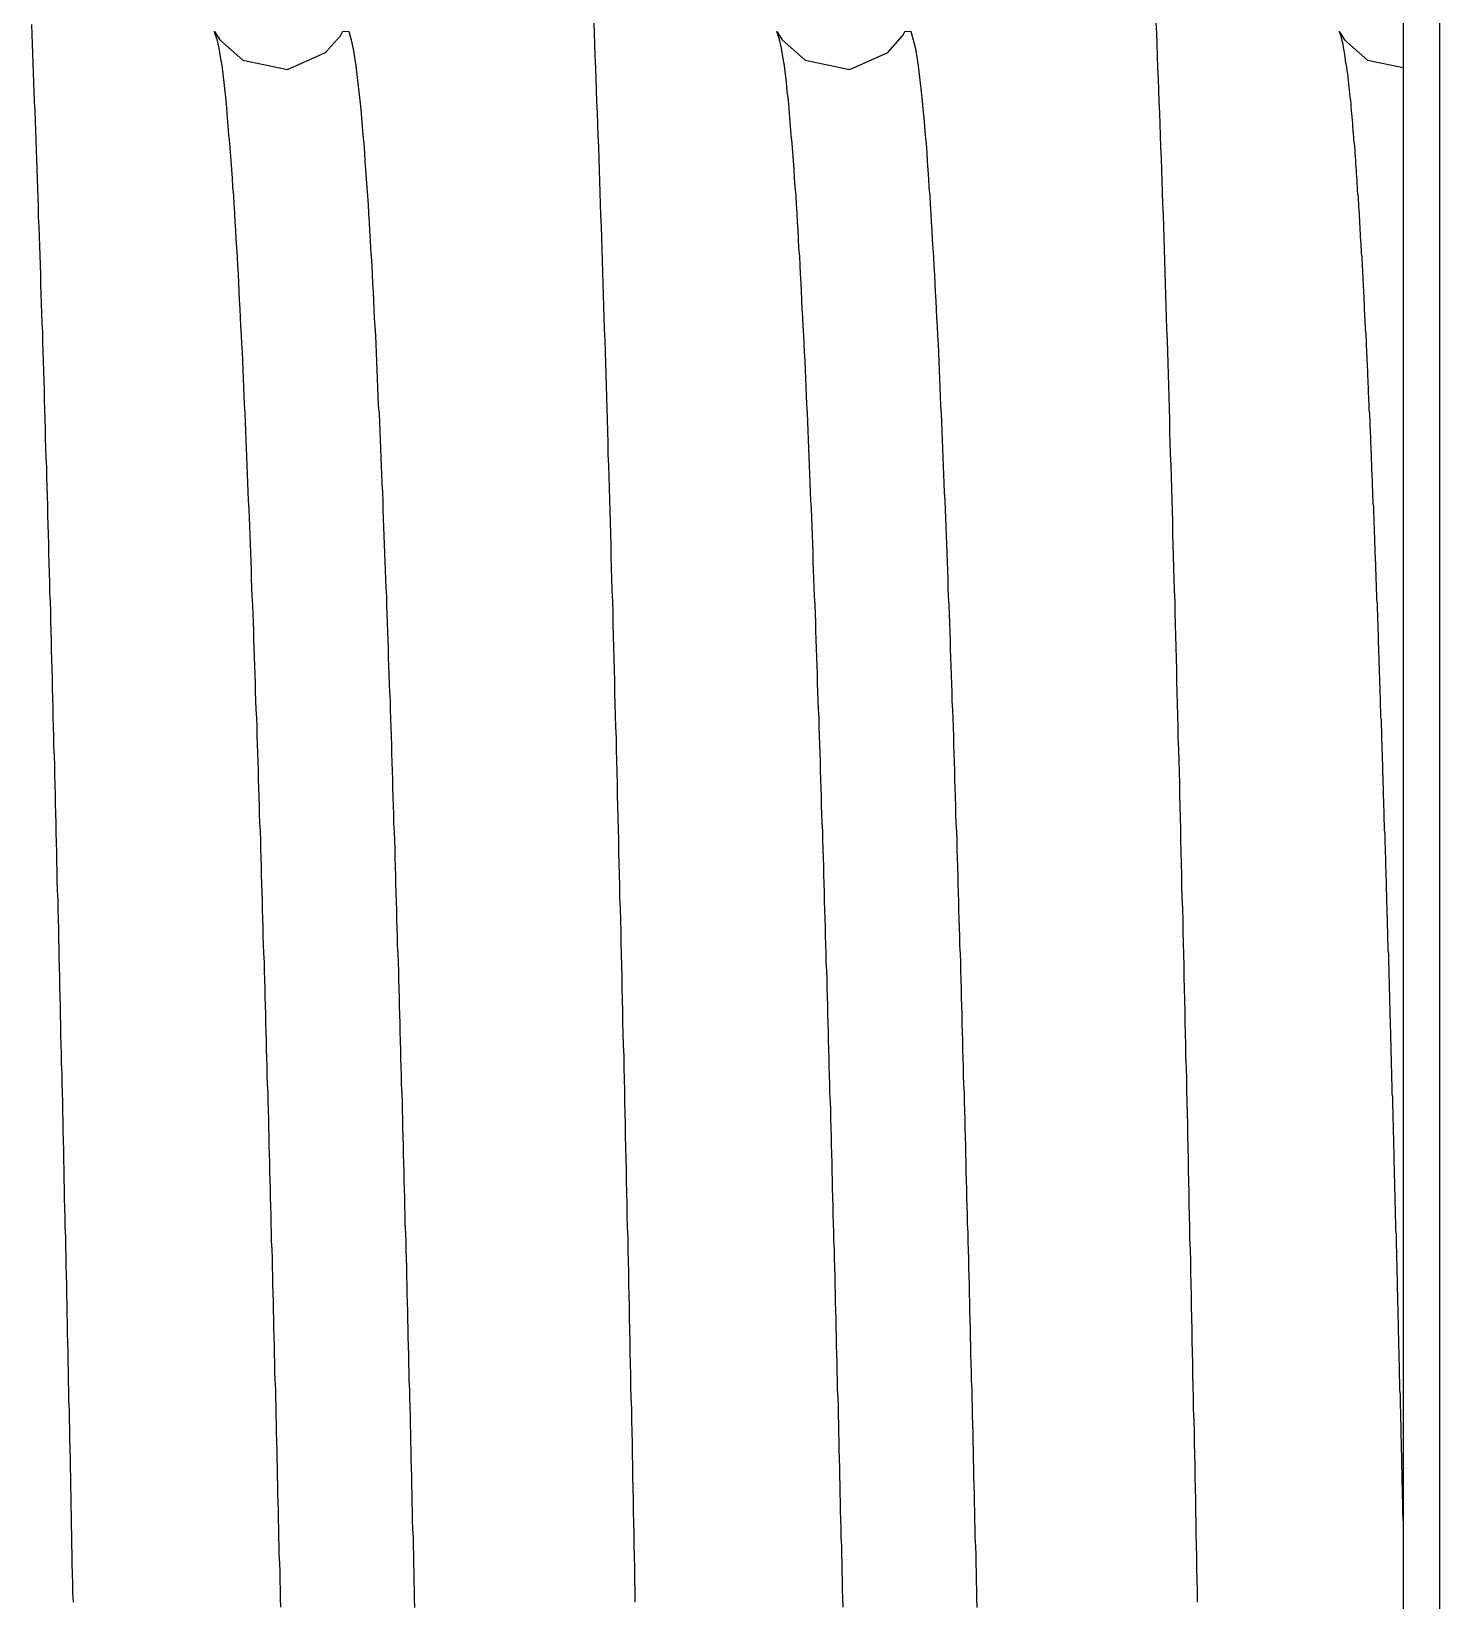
# Model space of a CAD drawing. Header units: millimetres. Extents: x 0 to 3800, y -67 to 2530.
# Drawn here: x 2303.115 to 2306.972, y 1488.077 to 1492.374 of the extents above; entities that cross this region are included whole.
import ezdxf

# ---------------------------------------------------------------- set-up
doc = ezdxf.new("R2010")
doc.units = ezdxf.units.MM
doc.layers.add('내부선 및 부속', color=4, linetype='Continuous')

msp = doc.modelspace()

# ---------------------------------------------------------------- linework, layer by layer
at = {"layer": '내부선 및 부속', "linetype": 'Continuous'}
for p, q in [((2306.9716, 1495.7004), (2306.9716, 1458.5582)), ((2306.8719, 1495.4735), (2306.8719, 1458.7851))]:
    msp.add_line(p, q, dxfattribs=at)
at = {"layer": '내부선 및 부속', "linetype": 'Continuous', "flags": 128}
for points in [[(2304.6551, 1492.3993), (2304.6561, 1492.3683), (2304.6571, 1492.3373), (2304.6581, 1492.3063), (2304.6601, 1492.2743), (2304.6611, 1492.2433), (2304.6621, 1492.2123), (2304.6631, 1492.1813), (2304.6641, 1492.1503), (2304.6651, 1492.1193), (2304.6661, 1492.0883), (2304.6681, 1492.0573), (2304.6691, 1492.0253), (2304.6701, 1491.9943), (2304.6711, 1491.9633), (2304.6721, 1491.9323), (2304.6731, 1491.9013), (2304.6741, 1491.8703), (2304.6751, 1491.8393), (2304.6761, 1491.8083), (2304.6771, 1491.7773), (2304.6781, 1491.7453), (2304.6791, 1491.7143), (2304.6801, 1491.6833), (2304.6811, 1491.6523), (2304.6821, 1491.6213), (2304.6831, 1491.5903), (2304.6841, 1491.5593), (2304.6851, 1491.5283), (2304.6861, 1491.4963), (2304.6871, 1491.4653), (2304.6881, 1491.4343), (2304.6891, 1491.4033), (2304.6901, 1491.3723), (2304.6911, 1491.3413), (2304.6921, 1491.3103), (2304.6931, 1491.2793), (2304.6941, 1491.2473), (2304.6941, 1491.2163), (2304.6951, 1491.1853), (2304.6961, 1491.1543), (2304.6971, 1491.1233), (2304.6981, 1491.0923), (2304.6991, 1491.0613), (2304.7001, 1491.0303), (2304.7011, 1490.9983), (2304.7021, 1490.9673), (2304.7021, 1490.9363), (2304.7031, 1490.9053), (2304.7041, 1490.8743), (2304.7051, 1490.8433), (2304.7061, 1490.8123), (2304.7071, 1490.7813), (2304.7071, 1490.7493), (2304.7081, 1490.7183), (2304.7091, 1490.6873), (2304.7101, 1490.6563), (2304.7111, 1490.6253), (2304.7121, 1490.5943), (2304.7121, 1490.5633), (2304.7131, 1490.5323), (2304.7141, 1490.5003), (2304.7151, 1490.4693), (2304.7161, 1490.4383), (2304.7161, 1490.4383), (2304.7161, 1490.4073), (2304.7171, 1490.3763), (2304.7181, 1490.3453), (2304.7191, 1490.3143), (2304.7191, 1490.2833), (2304.7201, 1490.2513), (2304.7211, 1490.2203), (2304.7221, 1490.1893), (2304.7231, 1490.1583), (2304.7231, 1490.1273), (2304.7241, 1490.0963), (2304.7251, 1490.0653), (2304.7261, 1490.0343), (2304.7261, 1490.0023), (2304.7271, 1489.9713), (2304.7281, 1489.9403), (2304.7291, 1489.9093), (2304.7291, 1489.8783), (2304.7301, 1489.8473), (2304.7311, 1489.8163), (2304.7321, 1489.7843), (2304.7321, 1489.7533), (2304.7331, 1489.7223), (2304.7341, 1489.6913), (2304.7341, 1489.6603), (2304.7351, 1489.6293), (2304.7361, 1489.5983), (2304.7371, 1489.5673), (2304.7371, 1489.5353), (2304.7381, 1489.5043), (2304.7391, 1489.4733), (2304.7391, 1489.4423), (2304.7401, 1489.4113), (2304.7411, 1489.3803), (2304.7411, 1489.3493), (2304.7421, 1489.3183), (2304.7431, 1489.2863), (2304.7441, 1489.2553), (2304.7441, 1489.2243), (2304.7451, 1489.1933), (2304.7461, 1489.1623), (2304.7461, 1489.1313), (2304.7471, 1489.1003), (2304.7481, 1489.0693), (2304.7481, 1489.0373), (2304.7491, 1489.0063), (2304.7501, 1488.9753), (2304.7501, 1488.9443), (2304.7511, 1488.9133), (2304.7521, 1488.8823), (2304.7521, 1488.8513), (2304.7531, 1488.8193), (2304.7541, 1488.7883), (2304.7541, 1488.7573), (2304.7551, 1488.7263), (2304.7561, 1488.6953), (2304.7561, 1488.6643), (2304.7571, 1488.6333), (2304.7581, 1488.6023), (2304.7581, 1488.5703), (2304.7591, 1488.5393), (2304.7601, 1488.5083), (2304.7601, 1488.4773), (2304.7611, 1488.4463), (2304.7611, 1488.4153), (2304.7621, 1488.3843), (2304.7631, 1488.3533), (2304.7631, 1488.3213), (2304.7641, 1488.2903), (2304.7651, 1488.2593), (2304.7651, 1488.2283), (2304.7661, 1488.1973), (2304.7671, 1488.1663), (2304.7671, 1488.1353), (2304.7681, 1488.1033), (2304.7681, 1488.0723)], [(2306.1941, 1492.3993), (2306.1961, 1492.3683), (2306.1971, 1492.3373), (2306.1981, 1492.3063), (2306.1991, 1492.2743), (2306.2011, 1492.2433), (2306.2021, 1492.2123), (2306.2031, 1492.1813), (2306.2041, 1492.1503), (2306.2051, 1492.1193), (2306.2061, 1492.0883), (2306.2071, 1492.0573), (2306.2091, 1492.0253), (2306.2101, 1491.9943), (2306.2111, 1491.9633), (2306.2121, 1491.9323), (2306.2131, 1491.9013), (2306.2141, 1491.8703), (2306.2151, 1491.8393), (2306.2161, 1491.8083), (2306.2171, 1491.7773), (2306.2181, 1491.7453), (2306.2191, 1491.7143), (2306.2201, 1491.6833), (2306.2211, 1491.6523), (2306.2221, 1491.6213), (2306.2231, 1491.5903), (2306.2241, 1491.5593), (2306.2251, 1491.5283), (2306.2261, 1491.4963), (2306.2271, 1491.4653), (2306.2281, 1491.4343), (2306.2291, 1491.4033), (2306.2301, 1491.3723), (2306.2311, 1491.3413), (2306.2321, 1491.3103), (2306.2321, 1491.2793), (2306.2331, 1491.2473), (2306.2341, 1491.2163), (2306.2351, 1491.1853), (2306.2361, 1491.1543), (2306.2371, 1491.1233), (2306.2381, 1491.0923), (2306.2391, 1491.0613), (2306.2401, 1491.0303), (2306.2401, 1490.9983), (2306.2411, 1490.9673), (2306.2421, 1490.9363), (2306.2431, 1490.9053), (2306.2441, 1490.8743), (2306.2451, 1490.8433), (2306.2461, 1490.8123), (2306.2461, 1490.7813), (2306.2471, 1490.7493), (2306.2481, 1490.7183), (2306.2491, 1490.6873), (2306.2501, 1490.6563), (2306.2511, 1490.6253), (2306.2511, 1490.5943), (2306.2521, 1490.5633), (2306.2531, 1490.5323), (2306.2541, 1490.5003), (2306.2551, 1490.4693), (2306.2551, 1490.4383), (2306.2551, 1490.4383), (2306.2561, 1490.4073), (2306.2571, 1490.3763), (2306.2581, 1490.3453), (2306.2591, 1490.3143), (2306.2591, 1490.2833), (2306.2601, 1490.2513), (2306.2611, 1490.2203), (2306.2621, 1490.1893), (2306.2621, 1490.1583), (2306.2631, 1490.1273), (2306.2641, 1490.0963), (2306.2651, 1490.0653), (2306.2651, 1490.0343), (2306.2661, 1490.0023), (2306.2671, 1489.9713), (2306.2681, 1489.9403), (2306.2681, 1489.9093), (2306.2691, 1489.8783), (2306.2701, 1489.8473), (2306.2711, 1489.8163), (2306.2711, 1489.7843), (2306.2721, 1489.7533), (2306.2731, 1489.7223), (2306.2741, 1489.6913), (2306.2741, 1489.6603), (2306.2751, 1489.6293), (2306.2761, 1489.5983), (2306.2761, 1489.5673), (2306.2771, 1489.5353), (2306.2781, 1489.5043), (2306.2781, 1489.4733), (2306.2791, 1489.4423), (2306.2801, 1489.4113), (2306.2811, 1489.3803), (2306.2811, 1489.3493), (2306.2821, 1489.3183), (2306.2831, 1489.2863), (2306.2831, 1489.2553), (2306.2841, 1489.2243), (2306.2851, 1489.1933), (2306.2851, 1489.1623), (2306.2861, 1489.1313), (2306.2871, 1489.1003), (2306.2871, 1489.0693), (2306.2881, 1489.0373), (2306.2891, 1489.0063), (2306.2891, 1488.9753), (2306.2901, 1488.9443), (2306.2911, 1488.9133), (2306.2911, 1488.8823), (2306.2921, 1488.8513), (2306.2931, 1488.8193), (2306.2931, 1488.7883), (2306.2941, 1488.7573), (2306.2951, 1488.7263), (2306.2951, 1488.6953), (2306.2961, 1488.6643), (2306.2971, 1488.6333), (2306.2971, 1488.6023), (2306.2981, 1488.5703), (2306.2991, 1488.5393), (2306.2991, 1488.5083), (2306.3001, 1488.4773), (2306.3011, 1488.4463), (2306.3011, 1488.4153), (2306.3021, 1488.3843), (2306.3031, 1488.3533), (2306.3031, 1488.3213), (2306.3041, 1488.2903), (2306.3041, 1488.2593), (2306.3051, 1488.2283), (2306.3061, 1488.1973), (2306.3061, 1488.1663), (2306.3071, 1488.1353), (2306.3081, 1488.1033), (2306.3081, 1488.0723)], [(2303.1151, 1492.3923), (2303.1161, 1492.3653), (2303.1171, 1492.3393), (2303.1181, 1492.3133), (2303.1191, 1492.2863), (2303.1201, 1492.2603), (2303.1211, 1492.2343), (2303.1221, 1492.2073), (2303.1231, 1492.1813), (2303.1241, 1492.1553), (2303.1251, 1492.1283), (2303.1261, 1492.1023), (2303.1271, 1492.0763), (2303.1281, 1492.0493), (2303.1291, 1492.0233), (2303.1301, 1491.9973), (2303.1311, 1491.9703), (2303.1321, 1491.9443), (2303.1331, 1491.9183), (2303.1341, 1491.8913), (2303.1341, 1491.8653), (2303.1351, 1491.8393), (2303.1361, 1491.8123), (2303.1371, 1491.7863), (2303.1381, 1491.7603), (2303.1391, 1491.7333), (2303.1401, 1491.7073), (2303.1401, 1491.6803), (2303.1411, 1491.6543), (2303.1421, 1491.6283), (2303.1431, 1491.6013), (2303.1441, 1491.5753), (2303.1451, 1491.5493), (2303.1451, 1491.5223), (2303.1461, 1491.4963), (2303.1471, 1491.4703), (2303.1481, 1491.4433), (2303.1491, 1491.4173), (2303.1501, 1491.3913), (2303.1501, 1491.3643), (2303.1511, 1491.3383), (2303.1521, 1491.3123), (2303.1531, 1491.2853), (2303.1531, 1491.2593), (2303.1541, 1491.2333), (2303.1551, 1491.2063), (2303.1561, 1491.1803), (2303.1561, 1491.1543), (2303.1571, 1491.1273), (2303.1581, 1491.1013), (2303.1591, 1491.0753), (2303.1591, 1491.0483), (2303.1601, 1491.0223), (2303.1611, 1490.9963), (2303.1621, 1490.9693), (2303.1621, 1490.9433), (2303.1631, 1490.9173), (2303.1631, 1490.9173), (2303.1641, 1490.8903), (2303.1651, 1490.8643), (2303.1651, 1490.8383), (2303.1661, 1490.8113), (2303.1671, 1490.7853), (2303.1671, 1490.7593), (2303.1681, 1490.7323), (2303.1691, 1490.7063), (2303.1691, 1490.6803), (2303.1701, 1490.6533), (2303.1711, 1490.6273), (2303.1721, 1490.6013), (2303.1721, 1490.5743), (2303.1731, 1490.5483), (2303.1741, 1490.5223), (2303.1741, 1490.4953), (2303.1751, 1490.4693), (2303.1761, 1490.4433), (2303.1761, 1490.4163), (2303.1771, 1490.3903), (2303.1781, 1490.3633), (2303.1781, 1490.3373), (2303.1791, 1490.3113), (2303.1801, 1490.2843), (2303.1801, 1490.2583), (2303.1811, 1490.2323), (2303.1821, 1490.2053), (2303.1821, 1490.1793), (2303.1831, 1490.1533), (2303.1841, 1490.1263), (2303.1841, 1490.1003), (2303.1851, 1490.0743), (2303.1851, 1490.0473), (2303.1861, 1490.0213), (2303.1871, 1489.9953), (2303.1871, 1489.9683), (2303.1881, 1489.9423), (2303.1891, 1489.9163), (2303.1891, 1489.8893), (2303.1901, 1489.8633), (2303.1901, 1489.8373), (2303.1911, 1489.8103), (2303.1921, 1489.7843), (2303.1921, 1489.7583), (2303.1931, 1489.7313), (2303.1941, 1489.7053), (2303.1941, 1489.6793), (2303.1951, 1489.6523), (2303.1951, 1489.6263), (2303.1961, 1489.6003), (2303.1971, 1489.5733), (2303.1971, 1489.5473), (2303.1981, 1489.5203), (2303.1981, 1489.4943), (2303.1991, 1489.4683), (2303.2001, 1489.4413), (2303.2001, 1489.4153), (2303.2011, 1489.3893), (2303.2011, 1489.3623), (2303.2021, 1489.3363), (2303.2031, 1489.3103), (2303.2031, 1489.2833), (2303.2041, 1489.2573), (2303.2041, 1489.2313), (2303.2051, 1489.2043), (2303.2051, 1489.1783), (2303.2061, 1489.1523), (2303.2071, 1489.1253), (2303.2071, 1489.0993), (2303.2081, 1489.0733), (2303.2081, 1489.0463), (2303.2091, 1489.0203), (2303.2091, 1488.9943), (2303.2101, 1488.9673), (2303.2111, 1488.9413), (2303.2111, 1488.9153), (2303.2121, 1488.8883), (2303.2121, 1488.8623), (2303.2131, 1488.8363), (2303.2131, 1488.8093), (2303.2141, 1488.7833), (2303.2151, 1488.7573), (2303.2151, 1488.7303), (2303.2161, 1488.7043), (2303.2161, 1488.6773), (2303.2171, 1488.6513), (2303.2171, 1488.6253), (2303.2181, 1488.5983), (2303.2181, 1488.5723), (2303.2191, 1488.5463), (2303.2191, 1488.5193), (2303.2201, 1488.4933), (2303.2211, 1488.4673), (2303.2211, 1488.4403), (2303.2221, 1488.4143), (2303.2221, 1488.3883), (2303.2231, 1488.3613), (2303.2231, 1488.3353), (2303.2241, 1488.3093), (2303.2241, 1488.2823), (2303.2241, 1488.2823), (2303.2251, 1488.2563), (2303.2251, 1488.2303), (2303.2261, 1488.2033), (2303.2261, 1488.1773), (2303.2271, 1488.1513), (2303.2281, 1488.1243), (2303.2281, 1488.0983), (2303.2291, 1488.0723)], [(2303.7981, 1488.0593), (2303.7971, 1488.0833), (2303.7971, 1488.1073), (2303.7971, 1488.1073), (2303.7961, 1488.1313), (2303.7961, 1488.1553), (2303.7951, 1488.1793), (2303.7941, 1488.2033), (2303.7941, 1488.2263), (2303.7931, 1488.2503), (2303.7931, 1488.2743), (2303.7921, 1488.2983), (2303.7921, 1488.3223), (2303.7911, 1488.3463), (2303.7901, 1488.3703), (2303.7901, 1488.3933), (2303.7891, 1488.4173), (2303.7891, 1488.4413), (2303.7881, 1488.4653), (2303.7881, 1488.4893), (2303.7871, 1488.5133), (2303.7861, 1488.5373), (2303.7861, 1488.5603), (2303.7851, 1488.5843), (2303.7851, 1488.6083), (2303.7841, 1488.6323), (2303.7841, 1488.6563), (2303.7831, 1488.6803), (2303.7821, 1488.7043), (2303.7821, 1488.7283), (2303.7811, 1488.7513), (2303.7811, 1488.7753), (2303.7801, 1488.7993), (2303.7791, 1488.8233), (2303.7791, 1488.8473), (2303.7781, 1488.8713), (2303.7781, 1488.8953), (2303.7771, 1488.9183), (2303.7761, 1488.9423), (2303.7761, 1488.9663), (2303.7751, 1488.9903), (2303.7751, 1489.0143), (2303.7741, 1489.0383), (2303.7731, 1489.0623), (2303.7731, 1489.0853), (2303.7721, 1489.1093), (2303.7721, 1489.1333), (2303.7711, 1489.1573), (2303.7701, 1489.1813), (2303.7701, 1489.2053), (2303.7691, 1489.2293), (2303.7681, 1489.2523), (2303.7681, 1489.2763), (2303.7671, 1489.3003), (2303.7661, 1489.3243), (2303.7661, 1489.3483), (2303.7651, 1489.3723), (2303.7651, 1489.3963), (2303.7641, 1489.4193), (2303.7631, 1489.4433), (2303.7631, 1489.4673), (2303.7621, 1489.4913), (2303.7611, 1489.5153), (2303.7611, 1489.5393), (2303.7601, 1489.5633), (2303.7591, 1489.5863), (2303.7591, 1489.6103), (2303.7581, 1489.6343), (2303.7571, 1489.6583), (2303.7571, 1489.6823), (2303.7561, 1489.7063), (2303.7551, 1489.7303), (2303.7551, 1489.7533), (2303.7541, 1489.7773), (2303.7531, 1489.8013), (2303.7531, 1489.8253), (2303.7521, 1489.8493), (2303.7511, 1489.8733), (2303.7501, 1489.8973), (2303.7501, 1489.9203), (2303.7491, 1489.9443), (2303.7481, 1489.9683), (2303.7481, 1489.9923), (2303.7471, 1490.0163), (2303.7461, 1490.0403), (2303.7451, 1490.0643), (2303.7451, 1490.0873), (2303.7441, 1490.1113), (2303.7431, 1490.1353), (2303.7431, 1490.1593), (2303.7421, 1490.1833), (2303.7411, 1490.2073), (2303.7401, 1490.2313), (2303.7401, 1490.2543), (2303.7391, 1490.2783), (2303.7381, 1490.3023), (2303.7371, 1490.3263), (2303.7371, 1490.3503), (2303.7361, 1490.3743), (2303.7351, 1490.3983), (2303.7341, 1490.4213), (2303.7331, 1490.4453), (2303.7331, 1490.4693), (2303.7321, 1490.4933), (2303.7321, 1490.4933), (2303.7311, 1490.5173), (2303.7301, 1490.5413), (2303.7291, 1490.5653), (2303.7291, 1490.5883), (2303.7281, 1490.6123), (2303.7271, 1490.6363), (2303.7261, 1490.6603), (2303.7251, 1490.6843), (2303.7241, 1490.7083), (2303.7241, 1490.7323), (2303.7231, 1490.7553), (2303.7221, 1490.7793), (2303.7211, 1490.8033), (2303.7201, 1490.8273), (2303.7191, 1490.8513), (2303.7181, 1490.8753), (2303.7181, 1490.8993), (2303.7171, 1490.9223), (2303.7161, 1490.9463), (2303.7151, 1490.9703), (2303.7141, 1490.9943), (2303.7131, 1491.0183), (2303.7121, 1491.0423), (2303.7111, 1491.0653), (2303.7101, 1491.0893), (2303.7091, 1491.1133), (2303.7081, 1491.1373), (2303.7071, 1491.1613), (2303.7061, 1491.1853), (2303.7051, 1491.2093), (2303.7041, 1491.2323), (2303.7031, 1491.2563), (2303.7021, 1491.2803), (2303.7011, 1491.3043), (2303.7001, 1491.3283), (2303.6991, 1491.3523), (2303.6981, 1491.3753), (2303.6971, 1491.3993), (2303.6961, 1491.4233), (2303.6951, 1491.4473), (2303.6941, 1491.4713), (2303.6931, 1491.4953), (2303.6911, 1491.5193), (2303.6901, 1491.5423), (2303.6891, 1491.5663), (2303.6881, 1491.5903), (2303.6871, 1491.6143), (2303.6851, 1491.6383), (2303.6841, 1491.6623), (2303.6831, 1491.6853), (2303.6821, 1491.7093), (2303.6801, 1491.7333), (2303.6791, 1491.7573), (2303.6781, 1491.7813), (2303.6761, 1491.8053), (2303.6751, 1491.8283), (2303.6731, 1491.8523), (2303.6721, 1491.8763), (2303.6701, 1491.9003), (2303.6691, 1491.9243), (2303.6671, 1491.9473), (2303.6661, 1491.9713), (2303.6641, 1491.9953), (2303.6621, 1492.0193), (2303.6601, 1492.0433), (2303.6581, 1492.0663), (2303.6561, 1492.0903), (2303.6541, 1492.1143), (2303.6521, 1492.1383), (2303.6501, 1492.1623), (2303.6481, 1492.1853), (2303.6461, 1492.2093), (2303.6431, 1492.2333), (2303.6401, 1492.2573), (2303.6371, 1492.2803), (2303.6331, 1492.3043), (2303.6291, 1492.3273), (2303.6241, 1492.3513), (2303.6161, 1492.3733), (2303.6161, 1492.3733)], [(2303.6165, 1492.3736), (2303.631, 1492.3501), (2303.6942, 1492.2947), (2303.8166, 1492.2697), (2303.9209, 1492.3157), (2303.9613, 1492.3616), (2303.9681, 1492.3738)], [(2304.1651, 1488.0583), (2304.1641, 1488.0823), (2304.1641, 1488.1063), (2304.1631, 1488.1303), (2304.1631, 1488.1303), (2304.1631, 1488.1543), (2304.1621, 1488.1773), (2304.1621, 1488.2013), (2304.1611, 1488.2253), (2304.1611, 1488.2493), (2304.1601, 1488.2733), (2304.1591, 1488.2973), (2304.1591, 1488.3213), (2304.1581, 1488.3443), (2304.1581, 1488.3683), (2304.1571, 1488.3923), (2304.1571, 1488.4163), (2304.1561, 1488.4403), (2304.1551, 1488.4643), (2304.1551, 1488.4883), (2304.1541, 1488.5113), (2304.1541, 1488.5353), (2304.1531, 1488.5593), (2304.1531, 1488.5833), (2304.1521, 1488.6073), (2304.1511, 1488.6313), (2304.1511, 1488.6553), (2304.1501, 1488.6783), (2304.1501, 1488.7023), (2304.1491, 1488.7263), (2304.1491, 1488.7503), (2304.1481, 1488.7743), (2304.1471, 1488.7983), (2304.1471, 1488.8223), (2304.1461, 1488.8463), (2304.1461, 1488.8693), (2304.1451, 1488.8933), (2304.1441, 1488.9173), (2304.1441, 1488.9413), (2304.1431, 1488.9653), (2304.1431, 1488.9893), (2304.1421, 1489.0133), (2304.1411, 1489.0363), (2304.1411, 1489.0603), (2304.1401, 1489.0843), (2304.1391, 1489.1083), (2304.1391, 1489.1323), (2304.1381, 1489.1563), (2304.1381, 1489.1803), (2304.1371, 1489.2033), (2304.1361, 1489.2273), (2304.1361, 1489.2513), (2304.1351, 1489.2753), (2304.1341, 1489.2993), (2304.1341, 1489.3233), (2304.1331, 1489.3473), (2304.1321, 1489.3703), (2304.1321, 1489.3943), (2304.1311, 1489.4183), (2304.1311, 1489.4423), (2304.1301, 1489.4663), (2304.1291, 1489.4903), (2304.1291, 1489.5143), (2304.1281, 1489.5373), (2304.1271, 1489.5613), (2304.1271, 1489.5853), (2304.1261, 1489.6093), (2304.1251, 1489.6333), (2304.1251, 1489.6573), (2304.1241, 1489.6813), (2304.1231, 1489.7043), (2304.1231, 1489.7283), (2304.1221, 1489.7523), (2304.1211, 1489.7763), (2304.1211, 1489.8003), (2304.1201, 1489.8243), (2304.1191, 1489.8483), (2304.1181, 1489.8713), (2304.1181, 1489.8953), (2304.1171, 1489.9193), (2304.1161, 1489.9433), (2304.1161, 1489.9673), (2304.1151, 1489.9913), (2304.1141, 1490.0153), (2304.1131, 1490.0383), (2304.1131, 1490.0623), (2304.1121, 1490.0863), (2304.1111, 1490.1103), (2304.1111, 1490.1343), (2304.1101, 1490.1583), (2304.1091, 1490.1823), (2304.1081, 1490.2053), (2304.1081, 1490.2293), (2304.1071, 1490.2533), (2304.1061, 1490.2773), (2304.1051, 1490.3013), (2304.1051, 1490.3253), (2304.1041, 1490.3493), (2304.1031, 1490.3723), (2304.1021, 1490.3963), (2304.1021, 1490.4203), (2304.1011, 1490.4443), (2304.1001, 1490.4683), (2304.0991, 1490.4923), (2304.0981, 1490.5163), (2304.0981, 1490.5163), (2304.0981, 1490.5393), (2304.0971, 1490.5633), (2304.0961, 1490.5873), (2304.0951, 1490.6113), (2304.0941, 1490.6353), (2304.0931, 1490.6593), (2304.0931, 1490.6833), (2304.0921, 1490.7063), (2304.0911, 1490.7303), (2304.0901, 1490.7543), (2304.0891, 1490.7783), (2304.0881, 1490.8023), (2304.0881, 1490.8263), (2304.0871, 1490.8503), (2304.0861, 1490.8733), (2304.0851, 1490.8973), (2304.0841, 1490.9213), (2304.0831, 1490.9453), (2304.0821, 1490.9693), (2304.0811, 1490.9933), (2304.0801, 1491.0163), (2304.0791, 1491.0403), (2304.0781, 1491.0643), (2304.0781, 1491.0883), (2304.0771, 1491.1123), (2304.0761, 1491.1363), (2304.0751, 1491.1603), (2304.0741, 1491.1833), (2304.0731, 1491.2073), (2304.0721, 1491.2313), (2304.0711, 1491.2553), (2304.0701, 1491.2793), (2304.0691, 1491.3033), (2304.0681, 1491.3263), (2304.0661, 1491.3503), (2304.0651, 1491.3743), (2304.0641, 1491.3983), (2304.0631, 1491.4223), (2304.0621, 1491.4463), (2304.0611, 1491.4703), (2304.0601, 1491.4933), (2304.0591, 1491.5173), (2304.0581, 1491.5413), (2304.0561, 1491.5653), (2304.0551, 1491.5893), (2304.0541, 1491.6133), (2304.0531, 1491.6363), (2304.0521, 1491.6603), (2304.0501, 1491.6843), (2304.0491, 1491.7083), (2304.0481, 1491.7323), (2304.0461, 1491.7563), (2304.0451, 1491.7793), (2304.0441, 1491.8033), (2304.0421, 1491.8273), (2304.0411, 1491.8513), (2304.0391, 1491.8753), (2304.0381, 1491.8993), (2304.0361, 1491.9223), (2304.0351, 1491.9463), (2304.0331, 1491.9703), (2304.0311, 1491.9943), (2304.0291, 1492.0183), (2304.0281, 1492.0413), (2304.0261, 1492.0653), (2304.0241, 1492.0893), (2304.0221, 1492.1133), (2304.0201, 1492.1373), (2304.0181, 1492.1603), (2304.0151, 1492.1843), (2304.0131, 1492.2083), (2304.0101, 1492.2323), (2304.0071, 1492.2553), (2304.0041, 1492.2793), (2304.0011, 1492.3023), (2303.9971, 1492.3263), (2303.9921, 1492.3493), (2303.9851, 1492.3723), (2303.9681, 1492.3733), (2303.9681, 1492.3733)], [(2305.3381, 1488.0593), (2305.3371, 1488.0833), (2305.3361, 1488.1073), (2305.3361, 1488.1073), (2305.3361, 1488.1313), (2305.3351, 1488.1553), (2305.3351, 1488.1793), (2305.3341, 1488.2033), (2305.3341, 1488.2263), (2305.3331, 1488.2503), (2305.3331, 1488.2743), (2305.3321, 1488.2983), (2305.3311, 1488.3223), (2305.3311, 1488.3463), (2305.3301, 1488.3703), (2305.3301, 1488.3933), (2305.3291, 1488.4173), (2305.3291, 1488.4413), (2305.3281, 1488.4653), (2305.3271, 1488.4893), (2305.3271, 1488.5133), (2305.3261, 1488.5373), (2305.3261, 1488.5603), (2305.3251, 1488.5843), (2305.3251, 1488.6083), (2305.3241, 1488.6323), (2305.3231, 1488.6563), (2305.3231, 1488.6803), (2305.3221, 1488.7043), (2305.3221, 1488.7283), (2305.3211, 1488.7513), (2305.3201, 1488.7753), (2305.3201, 1488.7993), (2305.3191, 1488.8233), (2305.3191, 1488.8473), (2305.3181, 1488.8713), (2305.3171, 1488.8953), (2305.3171, 1488.9183), (2305.3161, 1488.9423), (2305.3161, 1488.9663), (2305.3151, 1488.9903), (2305.3141, 1489.0143), (2305.3141, 1489.0383), (2305.3131, 1489.0623), (2305.3131, 1489.0853), (2305.3121, 1489.1093), (2305.3111, 1489.1333), (2305.3111, 1489.1573), (2305.3101, 1489.1813), (2305.3091, 1489.2053), (2305.3091, 1489.2293), (2305.3081, 1489.2523), (2305.3081, 1489.2763), (2305.3071, 1489.3003), (2305.3061, 1489.3243), (2305.3061, 1489.3483), (2305.3051, 1489.3723), (2305.3041, 1489.3963), (2305.3041, 1489.4193), (2305.3031, 1489.4433), (2305.3021, 1489.4673), (2305.3021, 1489.4913), (2305.3011, 1489.5153), (2305.3001, 1489.5393), (2305.3001, 1489.5633), (2305.2991, 1489.5863), (2305.2981, 1489.6103), (2305.2981, 1489.6343), (2305.2971, 1489.6583), (2305.2961, 1489.6823), (2305.2961, 1489.7063), (2305.2951, 1489.7303), (2305.2941, 1489.7533), (2305.2941, 1489.7773), (2305.2931, 1489.8013), (2305.2921, 1489.8253), (2305.2921, 1489.8493), (2305.2911, 1489.8733), (2305.2901, 1489.8973), (2305.2901, 1489.9203), (2305.2891, 1489.9443), (2305.2881, 1489.9683), (2305.2871, 1489.9923), (2305.2871, 1490.0163), (2305.2861, 1490.0403), (2305.2851, 1490.0643), (2305.2851, 1490.0873), (2305.2841, 1490.1113), (2305.2831, 1490.1353), (2305.2821, 1490.1593), (2305.2821, 1490.1833), (2305.2811, 1490.2073), (2305.2801, 1490.2313), (2305.2791, 1490.2543), (2305.2791, 1490.2783), (2305.2781, 1490.3023), (2305.2771, 1490.3263), (2305.2761, 1490.3503), (2305.2761, 1490.3743), (2305.2751, 1490.3983), (2305.2741, 1490.4213), (2305.2731, 1490.4453), (2305.2721, 1490.4693), (2305.2721, 1490.4933), (2305.2721, 1490.4933), (2305.2711, 1490.5173), (2305.2701, 1490.5413), (2305.2691, 1490.5653), (2305.2681, 1490.5883), (2305.2681, 1490.6123), (2305.2671, 1490.6363), (2305.2661, 1490.6603), (2305.2651, 1490.6843), (2305.2641, 1490.7083), (2305.2631, 1490.7323), (2305.2631, 1490.7553), (2305.2621, 1490.7793), (2305.2611, 1490.8033), (2305.2601, 1490.8273), (2305.2591, 1490.8513), (2305.2581, 1490.8753), (2305.2571, 1490.8993), (2305.2561, 1490.9223), (2305.2561, 1490.9463), (2305.2551, 1490.9703), (2305.2541, 1490.9943), (2305.2531, 1491.0183), (2305.2521, 1491.0423), (2305.2511, 1491.0663), (2305.2501, 1491.0893), (2305.2491, 1491.1133), (2305.2481, 1491.1373), (2305.2471, 1491.1613), (2305.2461, 1491.1853), (2305.2451, 1491.2093), (2305.2441, 1491.2323), (2305.2431, 1491.2563), (2305.2421, 1491.2803), (2305.2411, 1491.3043), (2305.2401, 1491.3283), (2305.2391, 1491.3523), (2305.2381, 1491.3763), (2305.2371, 1491.3993), (2305.2361, 1491.4233), (2305.2351, 1491.4473), (2305.2341, 1491.4713), (2305.2321, 1491.4953), (2305.2311, 1491.5193), (2305.2301, 1491.5423), (2305.2291, 1491.5663), (2305.2281, 1491.5903), (2305.2261, 1491.6143), (2305.2251, 1491.6383), (2305.2241, 1491.6623), (2305.2231, 1491.6853), (2305.2211, 1491.7093), (2305.2201, 1491.7333), (2305.2191, 1491.7573), (2305.2171, 1491.7813), (2305.2161, 1491.8053), (2305.2151, 1491.8283), (2305.2131, 1491.8523), (2305.2121, 1491.8763), (2305.2101, 1491.9003), (2305.2091, 1491.9243), (2305.2071, 1491.9483), (2305.2051, 1491.9713), (2305.2041, 1491.9953), (2305.2021, 1492.0193), (2305.2001, 1492.0433), (2305.1981, 1492.0673), (2305.1961, 1492.0903), (2305.1941, 1492.1143), (2305.1921, 1492.1383), (2305.1901, 1492.1623), (2305.1881, 1492.1853), (2305.1851, 1492.2093), (2305.1831, 1492.2333), (2305.1801, 1492.2573), (2305.1771, 1492.2803), (2305.1731, 1492.3043), (2305.1691, 1492.3273), (2305.1641, 1492.3513), (2305.1561, 1492.3733), (2305.1561, 1492.3733)], [(2305.1564, 1492.3736), (2305.1709, 1492.3501), (2305.234, 1492.2947), (2305.3564, 1492.2697), (2305.4607, 1492.3157), (2305.5011, 1492.3616), (2305.5079, 1492.3738)], [(2305.7051, 1488.0583), (2305.7041, 1488.0823), (2305.7041, 1488.1063), (2305.7031, 1488.1303), (2305.7031, 1488.1303), (2305.7031, 1488.1543), (2305.7021, 1488.1773), (2305.7021, 1488.2013), (2305.7011, 1488.2253), (2305.7001, 1488.2493), (2305.7001, 1488.2733), (2305.6991, 1488.2973), (2305.6991, 1488.3213), (2305.6981, 1488.3443), (2305.6981, 1488.3683), (2305.6971, 1488.3923), (2305.6961, 1488.4163), (2305.6961, 1488.4403), (2305.6951, 1488.4643), (2305.6951, 1488.4883), (2305.6941, 1488.5113), (2305.6941, 1488.5353), (2305.6931, 1488.5593), (2305.6921, 1488.5833), (2305.6921, 1488.6073), (2305.6911, 1488.6313), (2305.6911, 1488.6553), (2305.6901, 1488.6793), (2305.6901, 1488.7023), (2305.6891, 1488.7263), (2305.6881, 1488.7503), (2305.6881, 1488.7743), (2305.6871, 1488.7983), (2305.6871, 1488.8223), (2305.6861, 1488.8463), (2305.6851, 1488.8693), (2305.6851, 1488.8933), (2305.6841, 1488.9173), (2305.6841, 1488.9413), (2305.6831, 1488.9653), (2305.6821, 1488.9893), (2305.6821, 1489.0133), (2305.6811, 1489.0363), (2305.6801, 1489.0603), (2305.6801, 1489.0843), (2305.6791, 1489.1083), (2305.6791, 1489.1323), (2305.6781, 1489.1563), (2305.6771, 1489.1803), (2305.6771, 1489.2033), (2305.6761, 1489.2273), (2305.6751, 1489.2513), (2305.6751, 1489.2753), (2305.6741, 1489.2993), (2305.6741, 1489.3233), (2305.6731, 1489.3473), (2305.6721, 1489.3703), (2305.6721, 1489.3943), (2305.6711, 1489.4183), (2305.6701, 1489.4423), (2305.6701, 1489.4663), (2305.6691, 1489.4903), (2305.6681, 1489.5143), (2305.6681, 1489.5373), (2305.6671, 1489.5613), (2305.6661, 1489.5853), (2305.6661, 1489.6093), (2305.6651, 1489.6333), (2305.6641, 1489.6573), (2305.6641, 1489.6813), (2305.6631, 1489.7043), (2305.6621, 1489.7283), (2305.6621, 1489.7523), (2305.6611, 1489.7763), (2305.6601, 1489.8003), (2305.6601, 1489.8243), (2305.6591, 1489.8483), (2305.6581, 1489.8713), (2305.6581, 1489.8953), (2305.6571, 1489.9193), (2305.6561, 1489.9433), (2305.6551, 1489.9673), (2305.6551, 1489.9913), (2305.6541, 1490.0153), (2305.6531, 1490.0383), (2305.6531, 1490.0623), (2305.6521, 1490.0863), (2305.6511, 1490.1103), (2305.6501, 1490.1343), (2305.6501, 1490.1583), (2305.6491, 1490.1823), (2305.6481, 1490.2053), (2305.6471, 1490.2293), (2305.6471, 1490.2533), (2305.6461, 1490.2773), (2305.6451, 1490.3013), (2305.6441, 1490.3253), (2305.6441, 1490.3493), (2305.6431, 1490.3723), (2305.6421, 1490.3963), (2305.6411, 1490.4203), (2305.6411, 1490.4443), (2305.6401, 1490.4683), (2305.6391, 1490.4923), (2305.6381, 1490.5163), (2305.6381, 1490.5163), (2305.6371, 1490.5393), (2305.6371, 1490.5633), (2305.6361, 1490.5873), (2305.6351, 1490.6113), (2305.6341, 1490.6353), (2305.6331, 1490.6593), (2305.6321, 1490.6833), (2305.6321, 1490.7063), (2305.6311, 1490.7303), (2305.6301, 1490.7543), (2305.6291, 1490.7783), (2305.6281, 1490.8023), (2305.6271, 1490.8263), (2305.6261, 1490.8503), (2305.6261, 1490.8733), (2305.6251, 1490.8973), (2305.6241, 1490.9213), (2305.6231, 1490.9453), (2305.6221, 1490.9693), (2305.6211, 1490.9933), (2305.6201, 1491.0173), (2305.6191, 1491.0403), (2305.6181, 1491.0643), (2305.6171, 1491.0883), (2305.6161, 1491.1123), (2305.6151, 1491.1363), (2305.6141, 1491.1603), (2305.6131, 1491.1833), (2305.6121, 1491.2073), (2305.6111, 1491.2313), (2305.6101, 1491.2553), (2305.6091, 1491.2793), (2305.6081, 1491.3033), (2305.6071, 1491.3273), (2305.6061, 1491.3503), (2305.6051, 1491.3743), (2305.6041, 1491.3983), (2305.6031, 1491.4223), (2305.6021, 1491.4463), (2305.6011, 1491.4703), (2305.6001, 1491.4933), (2305.5991, 1491.5173), (2305.5971, 1491.5413), (2305.5961, 1491.5653), (2305.5951, 1491.5893), (2305.5941, 1491.6133), (2305.5931, 1491.6363), (2305.5911, 1491.6603), (2305.5901, 1491.6843), (2305.5891, 1491.7083), (2305.5871, 1491.7323), (2305.5861, 1491.7563), (2305.5851, 1491.7793), (2305.5831, 1491.8033), (2305.5821, 1491.8273), (2305.5801, 1491.8513), (2305.5791, 1491.8753), (2305.5771, 1491.8993), (2305.5761, 1491.9223), (2305.5741, 1491.9463), (2305.5731, 1491.9703), (2305.5711, 1491.9943), (2305.5691, 1492.0183), (2305.5681, 1492.0413), (2305.5661, 1492.0653), (2305.5641, 1492.0893), (2305.5621, 1492.1133), (2305.5601, 1492.1373), (2305.5571, 1492.1603), (2305.5551, 1492.1843), (2305.5531, 1492.2083), (2305.5501, 1492.2323), (2305.5471, 1492.2553), (2305.5441, 1492.2793), (2305.5411, 1492.3033), (2305.5371, 1492.3263), (2305.5311, 1492.3493), (2305.5241, 1492.3723), (2305.5081, 1492.3733), (2305.5081, 1492.3733)], [(2306.8721, 1488.2953), (2306.8721, 1488.3043), (2306.8711, 1488.3143), (2306.8711, 1488.3233), (2306.8711, 1488.3323), (2306.8711, 1488.3413), (2306.8711, 1488.3503), (2306.8701, 1488.3593), (2306.8701, 1488.3683), (2306.8701, 1488.3783), (2306.8701, 1488.3873), (2306.8691, 1488.3963), (2306.8691, 1488.4053), (2306.8691, 1488.4143), (2306.8691, 1488.4233), (2306.8691, 1488.4323), (2306.8681, 1488.4413), (2306.8681, 1488.4513), (2306.8681, 1488.4603), (2306.8681, 1488.4693), (2306.8681, 1488.4783), (2306.8671, 1488.4873), (2306.8671, 1488.4963), (2306.8671, 1488.5053), (2306.8671, 1488.5153), (2306.8661, 1488.5243), (2306.8661, 1488.5333), (2306.8661, 1488.5423), (2306.8661, 1488.5513), (2306.8661, 1488.5603), (2306.8651, 1488.5693), (2306.8651, 1488.5783), (2306.8651, 1488.5883), (2306.8651, 1488.5973), (2306.8641, 1488.6063), (2306.8641, 1488.6153), (2306.8641, 1488.6243), (2306.8641, 1488.6333), (2306.8641, 1488.6423), (2306.8631, 1488.6523), (2306.8631, 1488.6613), (2306.8631, 1488.6703), (2306.8631, 1488.6793), (2306.8621, 1488.6883), (2306.8621, 1488.6973), (2306.8621, 1488.7063), (2306.8621, 1488.7153), (2306.8621, 1488.7253), (2306.8611, 1488.7343), (2306.8611, 1488.7433), (2306.8611, 1488.7523), (2306.8611, 1488.7613), (2306.8601, 1488.7703), (2306.8601, 1488.7793), (2306.8601, 1488.7893), (2306.8601, 1488.7983), (2306.8591, 1488.8073), (2306.8591, 1488.8163), (2306.8591, 1488.8253), (2306.8591, 1488.8343), (2306.8591, 1488.8433), (2306.8581, 1488.8523), (2306.8581, 1488.8623), (2306.8581, 1488.8713), (2306.8581, 1488.8803), (2306.8571, 1488.8893), (2306.8571, 1488.8983), (2306.8571, 1488.9073), (2306.8571, 1488.9163), (2306.8561, 1488.9263), (2306.8561, 1488.9353), (2306.8561, 1488.9443), (2306.8561, 1488.9533), (2306.8561, 1488.9623), (2306.8551, 1488.9713), (2306.8551, 1488.9803), (2306.8551, 1488.9893), (2306.8551, 1488.9993), (2306.8541, 1489.0083), (2306.8541, 1489.0173), (2306.8541, 1489.0263), (2306.8541, 1489.0353), (2306.8531, 1489.0443), (2306.8531, 1489.0533), (2306.8531, 1489.0633), (2306.8531, 1489.0723), (2306.8531, 1489.0813), (2306.8521, 1489.0903), (2306.8521, 1489.0993), (2306.8521, 1489.1083), (2306.8521, 1489.1173), (2306.8511, 1489.1263), (2306.8511, 1489.1363), (2306.8511, 1489.1453), (2306.8511, 1489.1543), (2306.8501, 1489.1633), (2306.8501, 1489.1723), (2306.8501, 1489.1813), (2306.8501, 1489.1903), (2306.8491, 1489.2003), (2306.8491, 1489.2093), (2306.8491, 1489.2093), (2306.8491, 1489.2183), (2306.8491, 1489.2273), (2306.8481, 1489.2363), (2306.8481, 1489.2453), (2306.8481, 1489.2543), (2306.8481, 1489.2633), (2306.8471, 1489.2733), (2306.8471, 1489.2823), (2306.8471, 1489.2913), (2306.8471, 1489.3003), (2306.8471, 1489.3093), (2306.8461, 1489.3183), (2306.8461, 1489.3273), (2306.8461, 1489.3373), (2306.8461, 1489.3463), (2306.8451, 1489.3553), (2306.8451, 1489.3643), (2306.8451, 1489.3733), (2306.8451, 1489.3823), (2306.8441, 1489.3913), (2306.8441, 1489.4013), (2306.8441, 1489.4103), (2306.8441, 1489.4193), (2306.8431, 1489.4283), (2306.8431, 1489.4373), (2306.8431, 1489.4463), (2306.8431, 1489.4553), (2306.8421, 1489.4643), (2306.8421, 1489.4743), (2306.8421, 1489.4833), (2306.8421, 1489.4923), (2306.8411, 1489.5013), (2306.8411, 1489.5103), (2306.8411, 1489.5193), (2306.8411, 1489.5283), (2306.8401, 1489.5383), (2306.8401, 1489.5473), (2306.8401, 1489.5563), (2306.8401, 1489.5653), (2306.8391, 1489.5743), (2306.8391, 1489.5833), (2306.8391, 1489.5923), (2306.8391, 1489.6013), (2306.8381, 1489.6113), (2306.8381, 1489.6203), (2306.8381, 1489.6293), (2306.8381, 1489.6383), (2306.8371, 1489.6473), (2306.8371, 1489.6563), (2306.8371, 1489.6653), (2306.8361, 1489.6753), (2306.8361, 1489.6843), (2306.8361, 1489.6933), (2306.8361, 1489.7023), (2306.8351, 1489.7113), (2306.8351, 1489.7203), (2306.8351, 1489.7293), (2306.8351, 1489.7383), (2306.8341, 1489.7483), (2306.8341, 1489.7573), (2306.8341, 1489.7663), (2306.8341, 1489.7753), (2306.8331, 1489.7843), (2306.8331, 1489.7933), (2306.8331, 1489.8023), (2306.8331, 1489.8113), (2306.8321, 1489.8213), (2306.8321, 1489.8303), (2306.8321, 1489.8393), (2306.8321, 1489.8483), (2306.8311, 1489.8573), (2306.8311, 1489.8663), (2306.8311, 1489.8753), (2306.8301, 1489.8853), (2306.8301, 1489.8943), (2306.8301, 1489.9033), (2306.8301, 1489.9123), (2306.8291, 1489.9213), (2306.8291, 1489.9303), (2306.8291, 1489.9393), (2306.8291, 1489.9483), (2306.8281, 1489.9583), (2306.8281, 1489.9673), (2306.8281, 1489.9763), (2306.8271, 1489.9853), (2306.8271, 1489.9943), (2306.8271, 1490.0033), (2306.8271, 1490.0123), (2306.8261, 1490.0223), (2306.8261, 1490.0313), (2306.8261, 1490.0403), (2306.8261, 1490.0493), (2306.8251, 1490.0583), (2306.8251, 1490.0673), (2306.8251, 1490.0763), (2306.8241, 1490.0853), (2306.8241, 1490.0953), (2306.8241, 1490.1043), (2306.8241, 1490.1133), (2306.8231, 1490.1223), (2306.8231, 1490.1223), (2306.8231, 1490.1313), (2306.8231, 1490.1403), (2306.8221, 1490.1493), (2306.8221, 1490.1593), (2306.8221, 1490.1683), (2306.8221, 1490.1773), (2306.8211, 1490.1863), (2306.8211, 1490.1953), (2306.8211, 1490.2043), (2306.8201, 1490.2133), (2306.8201, 1490.2223), (2306.8201, 1490.2323), (2306.8201, 1490.2413), (2306.8191, 1490.2503), (2306.8191, 1490.2593), (2306.8191, 1490.2683), (2306.8181, 1490.2773), (2306.8181, 1490.2863), (2306.8181, 1490.2963), (2306.8181, 1490.3053), (2306.8171, 1490.3143), (2306.8171, 1490.3233), (2306.8171, 1490.3323), (2306.8161, 1490.3413), (2306.8161, 1490.3503), (2306.8161, 1490.3593), (2306.8161, 1490.3693), (2306.8151, 1490.3783), (2306.8151, 1490.3873), (2306.8151, 1490.3963), (2306.8141, 1490.4053), (2306.8141, 1490.4143), (2306.8141, 1490.4233), (2306.8131, 1490.4333), (2306.8131, 1490.4423), (2306.8131, 1490.4513), (2306.8131, 1490.4603), (2306.8121, 1490.4693), (2306.8121, 1490.4783), (2306.8121, 1490.4873), (2306.8111, 1490.4963), (2306.8111, 1490.5063), (2306.8111, 1490.5153), (2306.8101, 1490.5243), (2306.8101, 1490.5333), (2306.8101, 1490.5423), (2306.8101, 1490.5513), (2306.8091, 1490.5603), (2306.8091, 1490.5693), (2306.8091, 1490.5793), (2306.8081, 1490.5883), (2306.8081, 1490.5973), (2306.8081, 1490.6063), (2306.8071, 1490.6153), (2306.8071, 1490.6243), (2306.8071, 1490.6333), (2306.8061, 1490.6433), (2306.8061, 1490.6523), (2306.8061, 1490.6613), (2306.8051, 1490.6703), (2306.8051, 1490.6793), (2306.8051, 1490.6883), (2306.8041, 1490.6973), (2306.8041, 1490.7063), (2306.8041, 1490.7163), (2306.8041, 1490.7253), (2306.8031, 1490.7343), (2306.8031, 1490.7433), (2306.8031, 1490.7523), (2306.8021, 1490.7613), (2306.8021, 1490.7703), (2306.8021, 1490.7803), (2306.8011, 1490.7893), (2306.8011, 1490.7983), (2306.8011, 1490.8073), (2306.8001, 1490.8163), (2306.8001, 1490.8253), (2306.8001, 1490.8343), (2306.7991, 1490.8433), (2306.7991, 1490.8533), (2306.7991, 1490.8623), (2306.7981, 1490.8713), (2306.7981, 1490.8803), (2306.7981, 1490.8893), (2306.7971, 1490.8983), (2306.7971, 1490.9073), (2306.7971, 1490.9163), (2306.7961, 1490.9263), (2306.7961, 1490.9353), (2306.7951, 1490.9443), (2306.7951, 1490.9533), (2306.7951, 1490.9623), (2306.7941, 1490.9713), (2306.7941, 1490.9803), (2306.7941, 1490.9903), (2306.7931, 1490.9993), (2306.7931, 1491.0083), (2306.7931, 1491.0173), (2306.7921, 1491.0263), (2306.7921, 1491.0353), (2306.7921, 1491.0353), (2306.7921, 1491.0443), (2306.7911, 1491.0533), (2306.7911, 1491.0633), (2306.7911, 1491.0723), (2306.7901, 1491.0813), (2306.7901, 1491.0903), (2306.7891, 1491.0993), (2306.7891, 1491.1083), (2306.7891, 1491.1173), (2306.7881, 1491.1263), (2306.7881, 1491.1363), (2306.7881, 1491.1453), (2306.7871, 1491.1543), (2306.7871, 1491.1633), (2306.7861, 1491.1723), (2306.7861, 1491.1813), (2306.7861, 1491.1903), (2306.7851, 1491.1993), (2306.7851, 1491.2093), (2306.7851, 1491.2183), (2306.7841, 1491.2273), (2306.7841, 1491.2363), (2306.7831, 1491.2453), (2306.7831, 1491.2543), (2306.7831, 1491.2633), (2306.7821, 1491.2733), (2306.7821, 1491.2823), (2306.7811, 1491.2913), (2306.7811, 1491.3003), (2306.7811, 1491.3093), (2306.7801, 1491.3183), (2306.7801, 1491.3273), (2306.7791, 1491.3363), (2306.7791, 1491.3463), (2306.7791, 1491.3553), (2306.7781, 1491.3643), (2306.7781, 1491.3733), (2306.7771, 1491.3823), (2306.7771, 1491.3913), (2306.7771, 1491.4003), (2306.7761, 1491.4093), (2306.7761, 1491.4193), (2306.7751, 1491.4283), (2306.7751, 1491.4373), (2306.7751, 1491.4463), (2306.7741, 1491.4553), (2306.7741, 1491.4643), (2306.7731, 1491.4733), (2306.7731, 1491.4823), (2306.7721, 1491.4923), (2306.7721, 1491.5013), (2306.7711, 1491.5103), (2306.7711, 1491.5193), (2306.7711, 1491.5283), (2306.7701, 1491.5373), (2306.7701, 1491.5463), (2306.7691, 1491.5553), (2306.7691, 1491.5653), (2306.7681, 1491.5743), (2306.7681, 1491.5833), (2306.7671, 1491.5923), (2306.7671, 1491.6013), (2306.7661, 1491.6103), (2306.7661, 1491.6193), (2306.7661, 1491.6283), (2306.7651, 1491.6383), (2306.7651, 1491.6473), (2306.7641, 1491.6563), (2306.7641, 1491.6653), (2306.7631, 1491.6743), (2306.7631, 1491.6833), (2306.7621, 1491.6923), (2306.7621, 1491.7013), (2306.7611, 1491.7113), (2306.7611, 1491.7203), (2306.7601, 1491.7293), (2306.7601, 1491.7383), (2306.7591, 1491.7473), (2306.7591, 1491.7563), (2306.7581, 1491.7653), (2306.7581, 1491.7743), (2306.7571, 1491.7843), (2306.7571, 1491.7933), (2306.7561, 1491.8023), (2306.7551, 1491.8113), (2306.7551, 1491.8203), (2306.7541, 1491.8293), (2306.7541, 1491.8383), (2306.7531, 1491.8473), (2306.7531, 1491.8573), (2306.7521, 1491.8663), (2306.7521, 1491.8753), (2306.7511, 1491.8843), (2306.7501, 1491.8933), (2306.7501, 1491.9023), (2306.7491, 1491.9113), (2306.7491, 1491.9203), (2306.7481, 1491.9293), (2306.7471, 1491.9393), (2306.7471, 1491.9483), (2306.7471, 1491.9483), (2306.7461, 1491.9573), (2306.7461, 1491.9663), (2306.7451, 1491.9753), (2306.7441, 1491.9843), (2306.7441, 1491.9933), (2306.7431, 1492.0023), (2306.7421, 1492.0123), (2306.7421, 1492.0213), (2306.7411, 1492.0303), (2306.7401, 1492.0393), (2306.7401, 1492.0483), (2306.7391, 1492.0573), (2306.7381, 1492.0663), (2306.7371, 1492.0753), (2306.7371, 1492.0843), (2306.7361, 1492.0933), (2306.7351, 1492.1033), (2306.7341, 1492.1123), (2306.7341, 1492.1213), (2306.7331, 1492.1303), (2306.7321, 1492.1393), (2306.7311, 1492.1483), (2306.7301, 1492.1573), (2306.7291, 1492.1663), (2306.7291, 1492.1753), (2306.7281, 1492.1843), (2306.7271, 1492.1943), (2306.7261, 1492.2033), (2306.7251, 1492.2123), (2306.7241, 1492.2213), (2306.7231, 1492.2303), (2306.7221, 1492.2393), (2306.7211, 1492.2483), (2306.7201, 1492.2573), (2306.7181, 1492.2663), (2306.7171, 1492.2753), (2306.7161, 1492.2843), (2306.7141, 1492.2933), (2306.7131, 1492.3023), (2306.7121, 1492.3113), (2306.7101, 1492.3203), (2306.7081, 1492.3293), (2306.7071, 1492.3383), (2306.7051, 1492.3473), (2306.7031, 1492.3563), (2306.7001, 1492.3653), (2306.6961, 1492.3733), (2306.6961, 1492.3733)], [(2306.6962, 1492.3736), (2306.7107, 1492.3501), (2306.7738, 1492.2947), (2306.8719, 1492.2746)]]:
    msp.add_lwpolyline(points, dxfattribs=at)

doc.saveas('drawing.dxf')
